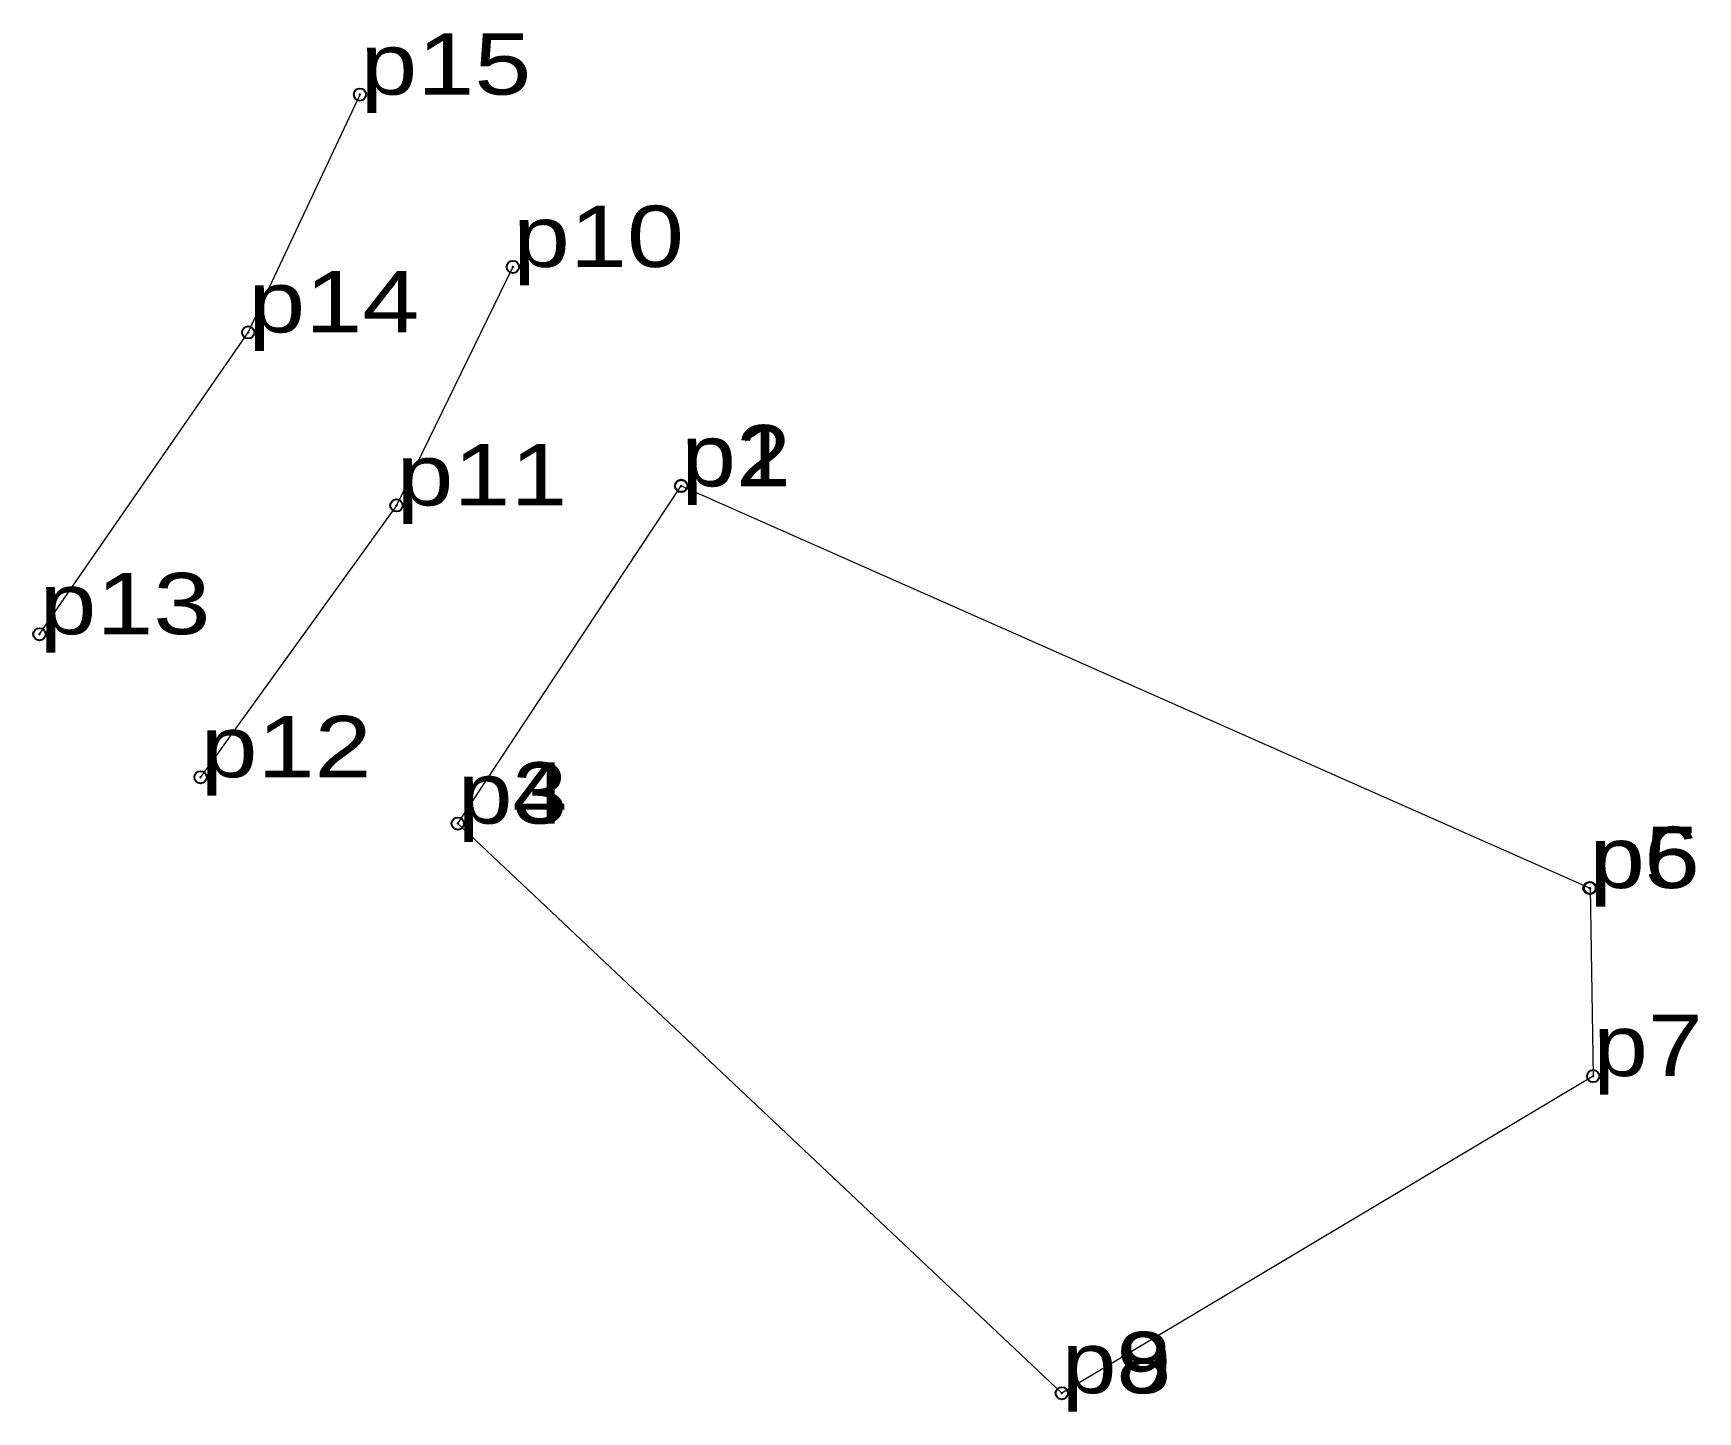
# Model space of a CAD drawing. Header units: metres. Extents: x 551363.3 to 551412.2, y 1838382.9 to 1838423.3.
import ezdxf

# ---------------------------------------------------------------- set-up
doc = ezdxf.new("R2010")
doc.units = ezdxf.units.M
doc.header["$LTSCALE"] = 0.72
doc.header["$PDMODE"] = 32
doc.header["$PDSIZE"] = 0.36
doc.layers.add('10', color=7, linetype='Continuous', lineweight=13)
doc.layers.add('23', color=7, linetype='Continuous', lineweight=13)
doc.layers.add('12', color=7, linetype='Continuous')
doc.layers.add('7', color=7, linetype='Continuous')

msp = doc.modelspace()

# ---------------------------------------------------------------- linework, layer by layer
at = {"layer": '10'}
msp.add_lwpolyline([(551382.32, 1838410.04), (551409, 1838398.23), (551409.09, 1838392.71), (551393.49, 1838383.4), (551375.76, 1838400.12)], close=True, dxfattribs=at)
at = {"layer": '23'}
for points in [[(551363.48, 1838405.68), (551369.61, 1838414.54), (551372.9, 1838421.52)], [(551377.38, 1838416.46), (551373.96, 1838409.46), (551368.21, 1838401.48)]]:
    msp.add_lwpolyline(points, dxfattribs=at)
at = {"layer": '7'}
for p in [(551372.89, 1838421.52), (551377.38, 1838416.46), (551369.61, 1838414.54), (551382.32, 1838410.04), (551382.32, 1838410.03), (551373.96, 1838409.46), (551363.48, 1838405.68), (551368.21, 1838401.48), (551375.76, 1838400.12), (551408.98, 1838398.23), (551409, 1838398.23), (551409.09, 1838392.71), (551393.49, 1838383.4)]:
    msp.add_point(p, dxfattribs=at)

# ---------------------------------------------------------------- texts
at = {"layer": '12'}
for s, width, p in [('p15', 1.25, (551372.9, 1838421.52)), ('p10', 1.25, (551377.38, 1838416.46)), ('p14', 1.25, (551369.61, 1838414.54)), ('p2', 1.2, (551382.32, 1838410.02)), ('p1', 1.2, (551382.32, 1838410.04)), ('p11', 1.25, (551373.96, 1838409.46)), ('p13', 1.25, (551363.48, 1838405.68)), ('p12', 1.25, (551368.21, 1838401.48)), ('p3', 1.2, (551375.76, 1838400.12)), ('p4', 1.2, (551375.76, 1838400.12)), ('p6', 1.2, (551408.98, 1838398.23)), ('p5', 1.2, (551409, 1838398.23)), ('p7', 1.2, (551409.09, 1838392.71)), ('p8', 1.2, (551393.49, 1838383.4)), ('p9', 1.2, (551393.49, 1838383.4))]:
    msp.add_text(s, height=1.8, dxfattribs=dict(at, width=width)).set_placement(p)

doc.saveas('drawing.dxf')
